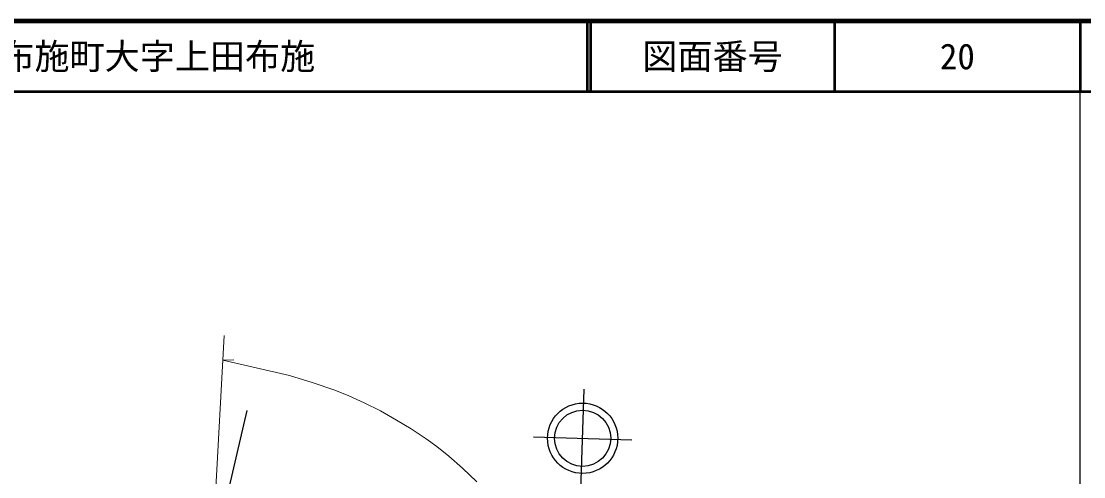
# Model space of a CAD drawing. Units: millimetres, scale not verified. Extents: x 40000 to 680000, y 20000 to 380000.
# Drawn here: x 428149 to 579500, y 315168 to 380000 of the extents above; entities that cross this region are included whole.
import ezdxf
from ezdxf.enums import TextEntityAlignment as Align

# ---------------------------------------------------------------- set-up
doc = ezdxf.new("R2010")
doc.units = ezdxf.units.MM
doc.header["$LTSCALE"] = 1000
for name, color, linetype, lineweight in [('M-BMK-OTRS', 5, 'Continuous', 25), ('M-BMK-SRVR', 3, 'Continuous', 25), ('M-STR-HTXT', 7, 'Continuous', 13), ('M-TTL', 2, 'Continuous', 140), ('M-TTL-BAND', 7, 'Continuous', 25), ('M-TTL-LINE', 7, 'Continuous', 50)]:
    doc.layers.add(name, color=color, linetype=linetype, lineweight=lineweight)
doc.layers.add('M-TTL-TXT', color=7, linetype='Continuous')
doc.styles.add('ＭＳ ゴシック', font='')
doc.styles.get('ＭＳ ゴシック').set_extended_font_data('MS Gothic')

msp = doc.modelspace()

# ---------------------------------------------------------------- linework, layer by layer
at = {"layer": 'M-BMK-OTRS'}
msp.add_line((460295, 324576), (454549, 299902), dxfattribs=at)
at = {"layer": 'M-BMK-SRVR'}
for p, q in [((507552, 302654), (508333, 327641)), ((501117, 320864), (515111, 320426))]:
    msp.add_line(p, q, dxfattribs=at)
for radius in [5000, 4000]:
    msp.add_circle((508114, 320645), radius, dxfattribs=at)
at = {"layer": 'M-STR-HTXT'}
for p, q in [((457074, 335260), (455463, 306271)), ((456878, 331743), (458434, 331819)), ((456878, 331743), (466353, 329585))]:
    msp.add_line(p, q, dxfattribs=at)
msp.add_lwpolyline([(466353, 329585), (469608, 328585), (472823, 327483), (474794, 326699), (476980, 325709), (479301, 324531), (481617, 323240), (483676, 322002), (485848, 320572), (487354, 319481), (489063, 318099), (491008, 316373), (493033, 314432)], dxfattribs=at)
at = {"layer": 'M-TTL'}
msp.add_line((680000, 380000), (40000, 380000), dxfattribs=at)
at = {"layer": 'M-TTL-BAND'}
msp.add_line((579000, 20000), (579000, 370000), dxfattribs=at)
at = {"layer": 'M-TTL-LINE'}
for p, q in [((508747, 380000), (508747, 370000)), ((509247, 380000), (509247, 370000)), ((543997, 380000), (543997, 370000)), ((579000, 380000), (579000, 370000)), ((40000, 370000), (680000, 370000))]:
    msp.add_line(p, q, dxfattribs=at)

# ---------------------------------------------------------------- texts
at = {"layer": 'M-TTL-TXT', "style": 'ＭＳ ゴシック'}
msp.add_text('熊毛郡田布施町大字上田布施', height=3666, dxfattribs=at).set_placement((405024, 375000), align=Align.MIDDLE_LEFT)
for s, p in [('図面番号', (526622, 375000)), ('20', (561497, 375000))]:
    msp.add_text(s, height=3666, dxfattribs=at).set_placement(p, align=Align.MIDDLE_CENTER)

doc.saveas('drawing.dxf')
